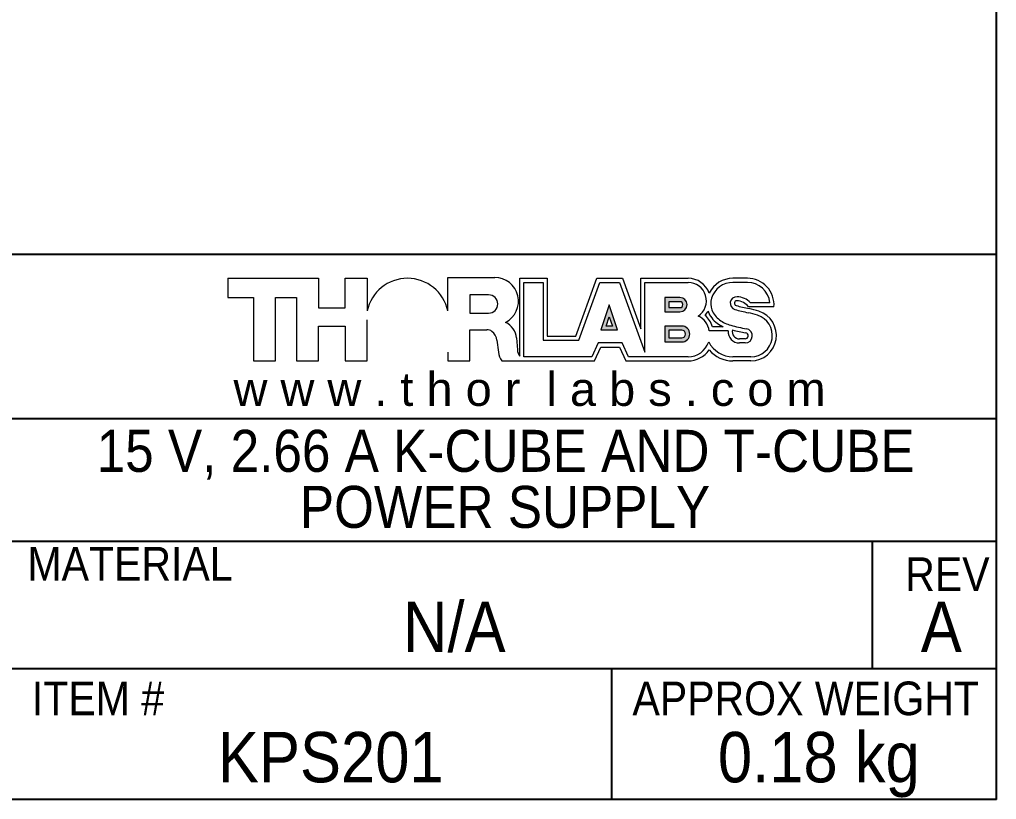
# Model space of a CAD drawing. Header units: millimetres. Extents: x 3 to 832, y 3 to 644.
# Drawn here: x 647.8 to 832.4, y 2.7 to 150 of the extents above; entities that cross this region are included whole.
import ezdxf

# ---------------------------------------------------------------- set-up
doc = ezdxf.new("R2010")
doc.units = ezdxf.units.MM
doc.header["$LTSCALE"] = 3
doc.linetypes.add('SLD-Solid', pattern=[0])
doc.layers.add('ANNOTATIONS', color=7, linetype='SLD-Solid')
doc.layers.add('SHEET_FORMAT', color=9, linetype='SLD-Solid')
doc.styles.add('SLDTEXTSTYLE0', font='GOTHIC.TTF', dxfattribs={"width": 0.913})
doc.styles.add('SLDTEXTSTYLE1', font='ARIAL.TTF')

# ---------------------------------------------------------------- blocks, each defined once
blk = doc.blocks.new('Thorlabs Logo')
at = {"linetype": 'Continuous'}
h = blk.add_hatch(color=7, dxfattribs=at)
edge = h.paths.add_edge_path(flags=0)
edge.add_arc((76.77204654591525, 1.402657544194635), 2.060443600751128, 270.0000000000008, 450.0000000000008)
edge.add_line((76.77204654591525, 3.463101144945774), (72.39815504828087, 3.463101144945774))
edge.add_line((72.39815504828087, 3.463101144945774), (72.39815504828087, -0.6577860565564819))
edge.add_line((72.39815504828087, -0.6577860565564821), (76.77204654591525, -0.6577860565564821))
edge = h.paths.add_edge_path(flags=0)
edge.add_line((73.59407871697881, 2.267177476247474), (76.77204654591525, 2.267177476247474))
edge.add_arc((76.77204654591525, 1.402657544194635), 0.8645199320528387, -90.0000000000008, 89.9999999999992, ccw=False)
edge.add_line((76.77204654591525, 0.5381376121417967), (73.59407871697881, 0.5381376121417967))
edge.add_line((73.59407871697881, 0.5381376121417967), (73.59407871697881, 2.267177476247474))
h = blk.add_hatch(color=7, dxfattribs=at)
h.paths.add_polyline_path([(56.24893334787593, 1.330636363257767), (53.78373602547576, -5.867761079015335), (58.6375915554794, -5.867761079015335)], flags=0)
h.paths.add_polyline_path([(55.32302266749167, -4.800997166540935), (56.24893334787584, -2.097678153663303), (57.14614186021105, -4.800997166540935)], flags=0)
h = blk.add_hatch(color=7, dxfattribs=at)
edge = h.paths.add_edge_path(flags=0)
edge.add_arc((77.30728882785942, -7.12108908380607), 2.320091917265135, 270.0000000000008, 450.0000000000008)
edge.add_line((77.30728882785942, -4.800997166540935), (72.39815504828087, -4.800997166540935))
edge.add_line((72.39815504828087, -4.800997166540935), (72.39815504828087, -9.441181001071206))
edge.add_line((72.39815504828087, -9.441181001071206), (77.30728882785942, -9.441181001071206))
edge = h.paths.add_edge_path(flags=0)
edge.add_line((73.59407871697881, -5.996920835239089), (77.30728882785942, -5.996920835239089))
edge.add_arc((77.30728882785942, -7.12108908380607), 1.124168248566981, -90.0000000000008, 89.9999999999992, ccw=False)
edge.add_line((77.30728882785942, -8.245257332373052), (73.59407871697881, -8.245257332373052))
edge.add_line((73.59407871697881, -8.245257332373052), (73.59407871697881, -5.996920835239089))
at = {"color": 7, "linetype": 'SLD-Solid', "lineweight": 18}
for p, q in [((-54.6703512057, 9.0682432392), (-28.2906450312, 9.0682432392)), ((-54.6703512057, 9.0682432392), (-54.6703512057, 3.4631011449)), ((-28.2906450312, 9.0682432392), (-28.2906450312, 0.5306963093)), ((-20.5591313936, 0.5306963093), (-20.5591313936, 9.0616183743)), ((-20.5591313936, 9.0616183743), (-14.1612055269, 9.0610869577)), ((-14.1612055269, 9.0610869577), (-14.1612055269, -0.4201958877)), ((9.2996277231, -0.4201958877), (9.2996277231, 9.2764009385)), ((9.2996277231, 9.2764009385), (22.9573125109, 9.2764009385)), ((30.227228882, -13.5753562433), (30.227228882, 9.0616184793)), ((30.227228882, 9.0616184793), (38.2250348566, 9.0616184793)), ((38.2250348566, 9.0616184793), (38.2250348566, -7.7339335238)), ((46.5077364252, -7.7339335238), (52.6207666979, 9.0616184793)), ((52.6207666979, 9.0616184793), (60.0854564771, 9.0616184793)), ((60.0854564771, 9.0616184793), (65.4171499529, -5.5876491797)), ((65.4171499529, -5.5876491797), (65.4171499529, 9.0616184793)), ((65.4171499529, 9.0616184793), (79.1468851911, 9.0616184793)), ((96.3984827533, 9.0616184793), (92.1973357855, 9.0616184793)), ((31.4268732021, -13.7321551243), (31.4268732021, 7.8619741592)), ((31.4268732021, 7.8619741592), (37.0248590149, 7.8619741592)), ((37.0248590149, 7.8619741592), (37.0248590149, -8.9335778439)), ((47.348072123, -8.9335778439), (53.4611023957, 7.8619741592)), ((53.4611023957, 7.8619741592), (59.2456523008, 7.8619741592)), ((59.2456523008, 7.8619741592), (66.6173257946, -12.3911260505)), ((66.6173257946, -12.3911260505), (66.6173257946, 7.8619741656)), ((66.6173257946, 7.8619741656), (79.1468852002, 7.8619741656)), ((96.3984827533, 7.8656948106), (92.1973357855, 7.8656948106)), ((-54.6703512057, 3.4631011449), (-47.2186618161, 3.4631011449)), ((-47.2186618161, 3.4631011449), (-47.2186618161, -14.9317994445)), ((-40.8202044277, -14.9317994445), (-40.8202044277, 3.4631011449)), ((-40.8202044277, 3.4631011449), (-34.6885708979, 3.4631011449)), ((-34.6885708979, 3.4631011449), (-34.6885708979, -14.9317994445)), ((21.1491432082, 4.2630411989), (15.6975535898, 4.2630411989)), ((15.6975535898, 4.2630411989), (15.6975535898, -1.0691837986)), ((76.7720465459, 3.4631011449), (72.3981550483, 3.4631011449)), ((72.3981550483, 3.4631011449), (72.3981550483, -0.6577860566)), ((-28.2906450312, 0.5306963093), (-20.5591313936, 0.5306963093)), ((56.2489333479, 1.3306363633), (53.7837360255, -5.867761079)), ((58.6375915555, -5.867761079), (56.2489333479, 1.3306363633)), ((76.7720465459, 2.2671774762), (73.594078717, 2.2671774762)), ((73.594078717, 2.2671774762), (73.594078717, 0.5381376121)), ((73.594078717, 0.5381376121), (76.7720465459, 0.5381376121)), ((104.1076724825, 0.7433049615), (96.7306837723, 0.7433049615)), ((102.9056054667, 1.9392286302), (97.282217198, 1.9392286302)), ((15.6975535898, -1.0691837986), (21.1491432082, -1.0691837986)), ((55.3230226675, -4.8009971665), (56.2489333479, -2.0976781537)), ((56.2489333479, -2.0976781537), (57.1461418602, -4.8009971665)), ((72.3981550483, -0.6577860566), (76.7720465459, -0.6577860566)), ((-28.2906450312, -14.9317994445), (-28.2906450312, -4.8009971665)), ((-28.2906450312, -4.8009971665), (-20.5591313935, -4.8009971665)), ((-20.5591313935, -4.8009971665), (-20.5591313935, -14.9317994445)), ((-14.1606740052, -14.9317994445), (-14.1606740052, -3.002666664)), ((57.1461418602, -4.8009971665), (55.3230226675, -4.8009971665)), ((77.3072888279, -4.8009971665), (72.3981550483, -4.8009971665)), ((72.3981550483, -4.8009971665), (72.3981550483, -9.4411810011)), ((89.312931805, -4.9923449535), (86.2533016875, -4.9923449535)), ((15.6975535898, -14.9317994444), (15.6975535898, -5.867761079)), ((15.6975535898, -5.867761079), (20.6782372157, -5.867761079)), ((29.2467570957, -8.2723710021), (29.5225808395, -11.7206448753)), ((38.2250348566, -7.7339335238), (46.5077364252, -7.7339335238)), ((53.7837360255, -5.867761079), (58.6375915555, -5.867761079)), ((77.3072888279, -5.9969208352), (73.594078717, -5.9969208352)), ((73.594078717, -5.9969208352), (73.594078717, -8.2452573324)), ((73.594078717, -8.2452573324), (77.3072888279, -8.2452573324)), ((90.8058121659, -6.1882686158), (85.27851873, -6.1882686158)), ((23.5887077366, -8.9471835101), (24.0154219215, -12.3691779475)), ((37.0248590149, -8.9335778439), (47.348072123, -8.9335778439)), ((53.0194079208, -9.7335178979), (51.1548300409, -13.7321551243)), ((51.9191581456, -14.9317994444), (53.7837360255, -10.933162218)), ((59.9536391127, -9.7335178979), (53.0194079208, -9.7335178979)), ((53.7837360255, -10.933162218), (59.189311008, -10.933162218)), ((59.189311008, -10.933162218), (61.0538888879, -14.9317994444)), ((61.8182169926, -13.7321551243), (59.9536391127, -9.7335178979)), ((72.3981550483, -9.4411810011), (77.3072888279, -9.4411810011)), ((95.746310509, -8.5375942314), (94.0934216464, -8.5375942314)), ((95.7463105181, -9.7335178914), (94.0934216555, -9.7335178914)), ((9.2996277231, -12.3523355351), (9.2996277231, -14.9317994444)), ((51.1548300409, -13.7321551243), (31.4268732021, -13.7321551243)), ((79.1468851911, -13.7321551243), (61.8182169926, -13.7321551243)), ((97.4297523088, -13.7358757757), (92.1973357855, -13.7358757757)), ((-47.2186618161, -14.9317994445), (-40.8202044277, -14.9317994445)), ((-34.6885708979, -14.9317994445), (-28.2906450312, -14.9317994445)), ((-20.5591313935, -14.9317994445), (-14.1606740052, -14.9317994445)), ((9.2996277231, -14.9317994444), (15.6975535898, -14.9317994444)), ((25.0284158138, -14.9317994444), (51.9191581456, -14.9317994444)), ((61.0538888879, -14.9317994444), (79.1468851911, -14.9317994444)), ((97.4297523088, -14.9317994444), (92.1973357855, -14.9317994444))]:
    blk.add_line(p, q, dxfattribs=at)
for centre, radius, start, end in [((-2.4307889019, -2.9373305221), 11.99744310106356, 12.1109791362, 167.8890208638), ((22.9573125109, 2.3925708332), 6.883830105300646, 297.1134826141, 90), ((79.1468851911, 2.5301935481), 6.53142493119179, 20.1507378162, 90), ((92.1973357855, 1.3304593873), 7.73115909198183, 90, 153.4989559302), ((96.3984827533, 1.3301266459), 7.731491833421114, 355.6470532788, 90), ((79.1468852002, 2.5300172677), 5.331956897958902, 303.3716458852, 90), ((92.1973357855, 1.3304593962), 6.535235414462443, 90, 162.6663729139), ((96.3984827533, 1.3301266459), 6.535568164722877, 5.347613541, 90), ((21.1491432082, 1.5969287002), 2.666112498740636, 270, 90), ((76.7720465459, 1.4026575442), 2.060443600751129, 270, 90), ((90.8796734081, 1.7417140428), 5.154885992965157, 162.6663729139, 201.3472986925), ((93.293926416, 1.8341419789), 1.892765600274274, 87.4257257733, 253.6930494078), ((93.1217273216, -1.9959245468), 5.726701191638633, 43.4056227417, 87.4257257733), ((76.7720465459, 1.4026575442), 0.8645199320528426, 270, 90), ((93.293926416, 1.8341419789), 0.6968419315760669, 87.4257257733, 253.6930494079), ((105.3329036444, 42.9857011657), 44.76919031384614, 253.6930494078, 258.785070704), ((105.3329036445, 42.9857011661), 43.57326664547317, 253.6930494079, 258.7850707039), ((93.1217273216, -1.9959245468), 4.53077752294032, 37.1988160903, 87.4257257733), ((92.0559812351, -23.9760788668), 24.69207341693819, 71.8990907634, 78.7850707039), ((80.0216397343, -6.7983440551), 5.292161072484732, 6.6197219901, 67.1132189195), ((79.1468851906, 2.5300172637), 6.527880565324717, 319.1480254174, 332.4386600362), ((80.0216397252, -6.7983440595), 6.488084739196085, 16.162126591, 51.2284494091), ((92.0427503033, 2.1962852219), 7.599562178143307, 200.7036347822, 234.5132066772), ((92.0427503164, 2.196285228), 6.40363851329987, 201.3472986925, 234.5132066772), ((92.0559812351, -23.9760788667), 23.49614974810206, 71.8990907633, 78.785070704), ((97.4297523088, -7.5358890717), 7.395910372725289, 270, 71.8990907634), ((97.4297523088, -7.5358890717), 6.199986704027025, 270, 71.8990907634), ((23.7745426242, -8.7100875925), 5.489692799736786, 4.5732911333, 64.9992957774), ((77.3072888279, -7.1210890838), 2.320091917265135, 270, 90), ((94.5135681223, 5.6619334732), 11.85581152424572, 234.5132066193, 243.9817675759), ((94.5135681219, 5.661933481), 10.65988785294332, 234.5132066772, 253.9332399598), ((102.0518169221, 31.8357909429), 37.89765592249454, 253.9332399598, 260.9264547927), ((95.7463105181, -7.6475282946), 2.085989596874007, 270, 80.9264547927), ((20.6782372157, -8.2080321911), 2.340271112134737, 52.4100725964, 90), ((19.7397389341, -9.4271403351), 3.878778080359044, 7.1079509404, 52.4100725964), ((77.3072888279, -7.1210890838), 1.124168248566981, 270, 90), ((94.0934216555, -6.4365468233), 3.29697106816027, 175.6812563883, 270), ((94.0934216464, -6.4365468306), 2.101047400793806, 166.7831163857, 270), ((102.0518168923, 31.8357909401), 39.09357958956775, 255.1734699542, 260.9264548235), ((95.746310509, -7.6475283011), 0.8900659302426437, 270, 80.9264547927), ((79.1468851911, -7.4153584868), 6.316796637542344, 270, 341.4360335013), ((92.1973357855, -5.7943108431), 7.941564932684497, 207.2163082387, 270), ((29.4904237447, -11.6864588539), 5.517404310414329, 187.1079509404, 216.0294218597), ((33.0607276396, -11.4376322921), 3.549447689554898, 184.5732911333, 217.0326094043), ((79.1468851911, -7.4152197101), 7.516579734364508, 270, 324.6613718464), ((92.1973357855, -5.7943108431), 9.137488601382804, 220.782883296, 270)]:
    blk.add_arc(centre, radius, start, end, dxfattribs=at)
blk = doc.blocks.new('SW_NOTE_0_4')
at = {"layer": 'SHEET_FORMAT', "color": 0, "char_height": 7.9375, "attachment_point": 2, "style": 'SLDTEXTSTYLE0'}
for s, insert in [('15 V, 2.66 A K-CUBE AND T-CUBE ', (81.7314453125, 10.1389160156)), ('POWER SUPPLY', (81.6221195385, -0.4444171898))]:
    blk.add_mtext(s, dxfattribs=dict(at, insert=insert))

msp = doc.modelspace()

# ---------------------------------------------------------------- linework, layer by layer
at = {"layer": 'SHEET_FORMAT'}
for p, q in [((832.3842369621, 2.7094927789), (832.3842369621, 643.9361399898)), ((645.6449084274, 105.7183525075), (832.3842369621, 105.7183525075)), ((645.6449084274, 74.6782006339), (832.3842369621, 74.6782006339)), ((645.6449084274, 51.4813738656), (832.3842369621, 51.4813738656)), ((808.9216958733, 51.4813738656), (808.9216958733, 27.4227601836)), ((645.6449084274, 27.4227601836), (832.3842369621, 27.4227601836)), ((759.6637389256, 27.4227601836), (759.6637389256, 2.7094927789)), ((832.3842369621, 2.7094927789), (3.1546667182, 2.7094927789))]:
    msp.add_line(p, q, dxfattribs=at)

# ---------------------------------------------------------------- block references
at = {"color": 7, "linetype": 'Continuous', "xscale": 0.65, "yscale": 0.65, "zscale": 0.65}
msp.add_blockref('Thorlabs Logo', (722.6627750801, 95.2409848684), dxfattribs=at)
at = {"layer": 'SHEET_FORMAT', "color": 7}
msp.add_blockref('SW_NOTE_0_4', (657.8926251357, 62.3774426992), dxfattribs=at)

# ---------------------------------------------------------------- texts
at = {"layer": 'ANNOTATIONS', "insert": (688.2087194309, 83.3872441708), "char_height": 6.35, "attachment_point": 1, "style": 'SLDTEXTSTYLE1'}
msp.add_mtext('w w w . t h o r  l a b s . c o m', dxfattribs=at)
at = {"layer": 'SHEET_FORMAT', "color": 7, "style": 'SLDTEXTSTYLE0'}
for s, insert, char_height, attachment_point in [('MATERIAL', (649.2599298176, 50.3985062447), 6.35, 1), ('REV', (815.1481961024, 48.4270765572), 6.35, 1), ('N/A', (729.931709335, 40.0675562162), 9.525, 2), ('A', (821.9614578166, 40.0675562162), 9.525, 2), ('ITEM #', (650.1012105947, 24.9739902263), 6.35, 1), ('APPROX WEIGHT', (763.5954002741, 24.9739902263), 6.35, 1), ('KPS201', (706.5868940772, 15.4648945961), 9.525, 2), ('0.18 kg', (798.8165810153, 15.4648945961), 9.525, 2)]:
    msp.add_mtext(s, dxfattribs=dict(at, insert=insert, char_height=char_height, attachment_point=attachment_point))

doc.saveas('drawing.dxf')
